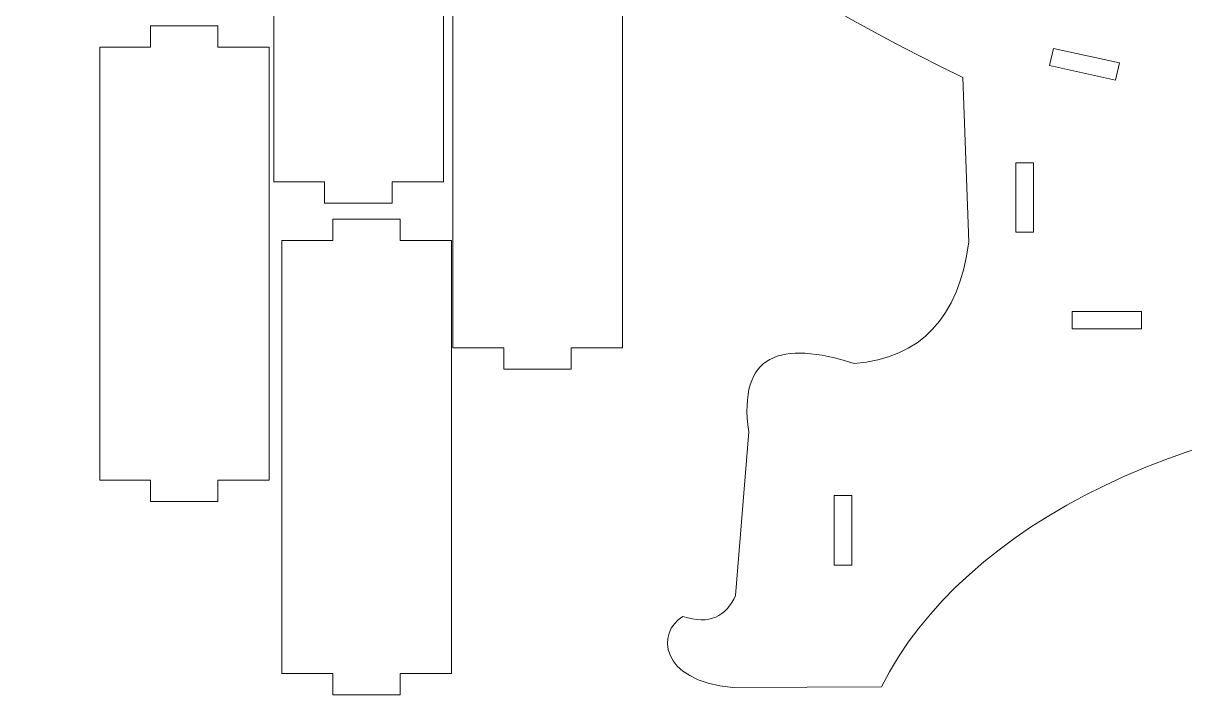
# Model space of a CAD drawing. Header units: inches. Extents: x -31.9 to -12.7, y 37 to 58.3.
# Drawn here: x -31.93 to -25.93, y 37.13 to 40.6 of the extents above; entities that cross this region are included whole.
import ezdxf

# ---------------------------------------------------------------- set-up
doc = ezdxf.new("R2010")
doc.units = ezdxf.units.IN
doc.header["$MEASUREMENT"] = 0
doc.layers.add('Layer 1', color=7, linetype='Continuous')

msp = doc.modelspace()

# ---------------------------------------------------------------- linework, layer by layer
at = {"layer": 'Layer 1', "color": 1, "lineweight": 20}
for points, knots in [([(-25.9559, 53.1147), (-29.8494, 52.5202), (-31.9297, 48.6186), (-31.5521, 45.9322), (-31.5521, 45.9322), (-31.1745, 43.2458), (-29.5653, 41.5432), (-27.0747, 40.3191), (-27.0747, 40.3191), (-27.0747, 40.3191), (-27.0441, 39.4683), (-27.0441, 39.4683), (-27.0441, 39.4683), (-27.0971, 39.0787), (-27.2931, 38.8678), (-27.6367, 38.8416), (-27.6367, 38.8416), (-28.0154, 38.9616), (-28.2391, 38.8942), (-28.1817, 38.4873), (-28.1817, 38.4873), (-28.1817, 38.4873), (-28.2498, 37.6426), (-28.2498, 37.6426), (-28.2498, 37.6426), (-28.298, 37.5337), (-28.3833, 37.4881), (-28.5223, 37.5336), (-28.5223, 37.5336), (-28.6574, 37.4519), (-28.6495, 37.2032), (-28.2635, 37.1658), (-28.2635, 37.1658), (-28.2635, 37.1658), (-27.4957, 37.1697), (-27.4957, 37.1697), (-27.4957, 37.1697), (-27.076, 38.0108), (-25.8653, 38.6187), (-24.4369, 38.6187), (-24.4369, 38.6187), (-23.0101, 38.6187), (-21.8005, 38.0122), (-21.3794, 37.1726), (-21.3794, 37.1726), (-21.3794, 37.1726), (-20.6798, 37.1658), (-20.6798, 37.1658), (-20.6798, 37.1658), (-20.2938, 37.2032), (-20.2858, 37.4519), (-20.4209, 37.5336), (-20.4209, 37.5336), (-20.5599, 37.4881), (-20.6452, 37.5337), (-20.6934, 37.6426), (-20.6934, 37.6426), (-20.6934, 37.6426), (-20.7615, 38.4873), (-20.7615, 38.4873), (-20.7615, 38.4873), (-20.7042, 38.8942), (-20.9278, 38.9616), (-21.3065, 38.8416), (-21.3065, 38.8416), (-21.6502, 38.8678), (-21.8461, 39.0787), (-21.8991, 39.4683), (-21.8991, 39.4683), (-21.8991, 39.4683), (-21.8594, 40.6551), (-21.8594, 40.6551), (-21.8594, 40.6551), (-20.2534, 41.3862), (-18.9994, 42.6679), (-18.344, 44.2135), (-18.344, 44.2135), (-18.7663, 43.9401), (-19.227, 43.7186), (-19.7183, 43.5588), (-19.7183, 43.5588), (-20.1065, 43.4325), (-20.5136, 43.3448), (-20.9359, 43.3006), (-20.9359, 43.3006), (-24.1812, 42.9608), (-27.0876, 45.3161), (-27.4274, 48.5615), (-27.4274, 48.5615), (-27.6081, 50.2865), (-27.0272, 51.9158), (-25.9559, 53.1147)], [0, 0, 0, 0, 0.041667, 0.041667, 0.041667, 0.041667, 0.083333, 0.083333, 0.083333, 0.083333, 0.125, 0.125, 0.125, 0.125, 0.166667, 0.166667, 0.166667, 0.166667, 0.208333, 0.208333, 0.208333, 0.208333, 0.25, 0.25, 0.25, 0.25, 0.291667, 0.291667, 0.291667, 0.291667, 0.333333, 0.333333, 0.333333, 0.333333, 0.375, 0.375, 0.375, 0.375, 0.416667, 0.416667, 0.416667, 0.416667, 0.458333, 0.458333, 0.458333, 0.458333, 0.5, 0.5, 0.5, 0.5, 0.541667, 0.541667, 0.541667, 0.541667, 0.583333, 0.583333, 0.583333, 0.583333, 0.625, 0.625, 0.625, 0.625, 0.666667, 0.666667, 0.666667, 0.666667, 0.708333, 0.708333, 0.708333, 0.708333, 0.75, 0.75, 0.75, 0.75, 0.791667, 0.791667, 0.791667, 0.791667, 0.833333, 0.833333, 0.833333, 0.833333, 0.875, 0.875, 0.875, 0.875, 0.916667, 0.916667, 0.916667, 0.916667, 1, 1, 1, 1]), ([(-29.7591, 42.0184), (-29.7591, 42.0184), (-30.0235, 42.0184), (-30.0235, 42.0184), (-30.0235, 42.0184), (-30.0235, 42.0184), (-30.0235, 42.1286), (-30.0235, 42.1286), (-30.0235, 42.1286), (-30.0235, 42.1286), (-30.0235, 42.1286), (-30.0235, 42.1286), (-30.0235, 42.1286), (-30.0235, 42.1286), (-30.3724, 42.1286), (-30.3724, 42.1286), (-30.3724, 42.1286), (-30.3724, 42.1286), (-30.3724, 42.0184), (-30.3724, 42.0184), (-30.3724, 42.0184), (-30.3724, 42.0184), (-30.6347, 42.0184), (-30.6347, 42.0184), (-30.6347, 42.0184), (-30.6347, 42.0184), (-30.6347, 39.7804), (-30.6347, 39.7804), (-30.6347, 39.7804), (-30.6347, 39.7804), (-30.3724, 39.7804), (-30.3724, 39.7804), (-30.3724, 39.7804), (-30.3724, 39.7804), (-30.3724, 39.6702), (-30.3724, 39.6702), (-30.3724, 39.6702), (-30.3724, 39.6702), (-30.0235, 39.6702), (-30.0235, 39.6702), (-30.0235, 39.6702), (-30.0235, 39.6702), (-30.0235, 39.7804), (-30.0235, 39.7804), (-30.0235, 39.7804), (-30.0235, 39.7804), (-29.7591, 39.7804), (-29.7591, 39.7804), (-29.7591, 39.7804), (-29.7591, 39.7804), (-29.7591, 42.0184), (-29.7591, 42.0184)], [0, 0, 0, 0, 0.071429, 0.071429, 0.071429, 0.071429, 0.142857, 0.142857, 0.142857, 0.142857, 0.214286, 0.214286, 0.214286, 0.214286, 0.285714, 0.285714, 0.285714, 0.285714, 0.357143, 0.357143, 0.357143, 0.357143, 0.428571, 0.428571, 0.428571, 0.428571, 0.5, 0.5, 0.5, 0.5, 0.571429, 0.571429, 0.571429, 0.571429, 0.642857, 0.642857, 0.642857, 0.642857, 0.714286, 0.714286, 0.714286, 0.714286, 0.785714, 0.785714, 0.785714, 0.785714, 0.857143, 0.857143, 0.857143, 0.857143, 1, 1, 1, 1]), ([(-28.8341, 41.1601), (-28.8341, 41.1601), (-29.0985, 41.1601), (-29.0985, 41.1601), (-29.0985, 41.1601), (-29.0985, 41.1601), (-29.0985, 41.2703), (-29.0985, 41.2703), (-29.0985, 41.2703), (-29.0985, 41.2703), (-29.0985, 41.2703), (-29.0985, 41.2703), (-29.0985, 41.2703), (-29.0985, 41.2703), (-29.4474, 41.2703), (-29.4474, 41.2703), (-29.4474, 41.2703), (-29.4474, 41.2703), (-29.4474, 41.1601), (-29.4474, 41.1601), (-29.4474, 41.1601), (-29.4474, 41.1601), (-29.7097, 41.1601), (-29.7097, 41.1601), (-29.7097, 41.1601), (-29.7097, 41.1601), (-29.7097, 38.9221), (-29.7097, 38.9221), (-29.7097, 38.9221), (-29.7097, 38.9221), (-29.4474, 38.9221), (-29.4474, 38.9221), (-29.4474, 38.9221), (-29.4474, 38.9221), (-29.4474, 38.8119), (-29.4474, 38.8119), (-29.4474, 38.8119), (-29.4474, 38.8119), (-29.0985, 38.8119), (-29.0985, 38.8119), (-29.0985, 38.8119), (-29.0985, 38.8119), (-29.0985, 38.9221), (-29.0985, 38.9221), (-29.0985, 38.9221), (-29.0985, 38.9221), (-28.8341, 38.9221), (-28.8341, 38.9221), (-28.8341, 38.9221), (-28.8341, 38.9221), (-28.8341, 41.1601), (-28.8341, 41.1601)], [0, 0, 0, 0, 0.071429, 0.071429, 0.071429, 0.071429, 0.142857, 0.142857, 0.142857, 0.142857, 0.214286, 0.214286, 0.214286, 0.214286, 0.285714, 0.285714, 0.285714, 0.285714, 0.357143, 0.357143, 0.357143, 0.357143, 0.428571, 0.428571, 0.428571, 0.428571, 0.5, 0.5, 0.5, 0.5, 0.571429, 0.571429, 0.571429, 0.571429, 0.642857, 0.642857, 0.642857, 0.642857, 0.714286, 0.714286, 0.714286, 0.714286, 0.785714, 0.785714, 0.785714, 0.785714, 0.857143, 0.857143, 0.857143, 0.857143, 1, 1, 1, 1]), ([(-30.6591, 40.4767), (-30.6591, 40.4767), (-30.9235, 40.4767), (-30.9235, 40.4767), (-30.9235, 40.4767), (-30.9235, 40.4767), (-30.9235, 40.587), (-30.9235, 40.587), (-30.9235, 40.587), (-30.9235, 40.587), (-30.9235, 40.587), (-30.9235, 40.587), (-30.9235, 40.587), (-30.9235, 40.587), (-31.2724, 40.587), (-31.2724, 40.587), (-31.2724, 40.587), (-31.2724, 40.587), (-31.2724, 40.4767), (-31.2724, 40.4767), (-31.2724, 40.4767), (-31.2724, 40.4767), (-31.5347, 40.4767), (-31.5347, 40.4767), (-31.5347, 40.4767), (-31.5347, 40.4767), (-31.5347, 38.2388), (-31.5347, 38.2388), (-31.5347, 38.2388), (-31.5347, 38.2388), (-31.2724, 38.2388), (-31.2724, 38.2388), (-31.2724, 38.2388), (-31.2724, 38.2388), (-31.2724, 38.1285), (-31.2724, 38.1285), (-31.2724, 38.1285), (-31.2724, 38.1285), (-30.9235, 38.1285), (-30.9235, 38.1285), (-30.9235, 38.1285), (-30.9235, 38.1285), (-30.9235, 38.2388), (-30.9235, 38.2388), (-30.9235, 38.2388), (-30.9235, 38.2388), (-30.6591, 38.2388), (-30.6591, 38.2388), (-30.6591, 38.2388), (-30.6591, 38.2388), (-30.6591, 40.4767), (-30.6591, 40.4767)], [0, 0, 0, 0, 0.071429, 0.071429, 0.071429, 0.071429, 0.142857, 0.142857, 0.142857, 0.142857, 0.214286, 0.214286, 0.214286, 0.214286, 0.285714, 0.285714, 0.285714, 0.285714, 0.357143, 0.357143, 0.357143, 0.357143, 0.428571, 0.428571, 0.428571, 0.428571, 0.5, 0.5, 0.5, 0.5, 0.571429, 0.571429, 0.571429, 0.571429, 0.642857, 0.642857, 0.642857, 0.642857, 0.714286, 0.714286, 0.714286, 0.714286, 0.785714, 0.785714, 0.785714, 0.785714, 0.857143, 0.857143, 0.857143, 0.857143, 1, 1, 1, 1]), ([(-26.6271, 40.3811), (-26.6271, 40.3811), (-26.2862, 40.3064), (-26.2862, 40.3064), (-26.2862, 40.3064), (-26.2862, 40.3064), (-26.2669, 40.3955), (-26.2669, 40.3955), (-26.2669, 40.3955), (-26.2669, 40.3955), (-26.6077, 40.4701), (-26.6077, 40.4701), (-26.6077, 40.4701), (-26.6077, 40.4701), (-26.6271, 40.3811), (-26.6271, 40.3811)], [0, 0, 0, 0, 0.2, 0.2, 0.2, 0.2, 0.4, 0.4, 0.4, 0.4, 0.6, 0.6, 0.6, 0.6, 1, 1, 1, 1]), ([(-26.8013, 39.5194), (-26.8013, 39.5194), (-26.8013, 39.8782), (-26.8013, 39.8782), (-26.8013, 39.8782), (-26.8013, 39.8782), (-26.7107, 39.8782), (-26.7107, 39.8782), (-26.7107, 39.8782), (-26.7107, 39.8782), (-26.7107, 39.5194), (-26.7107, 39.5194), (-26.7107, 39.5194), (-26.7107, 39.5194), (-26.8013, 39.5194), (-26.8013, 39.5194)], [0, 0, 0, 0, 0.2, 0.2, 0.2, 0.2, 0.4, 0.4, 0.4, 0.4, 0.6, 0.6, 0.6, 0.6, 1, 1, 1, 1]), ([(-29.7175, 39.4767), (-29.7175, 39.4767), (-29.9818, 39.4767), (-29.9818, 39.4767), (-29.9818, 39.4767), (-29.9818, 39.4767), (-29.9818, 39.587), (-29.9818, 39.587), (-29.9818, 39.587), (-29.9818, 39.587), (-29.9818, 39.587), (-29.9818, 39.587), (-29.9818, 39.587), (-29.9818, 39.587), (-30.3308, 39.587), (-30.3308, 39.587), (-30.3308, 39.587), (-30.3308, 39.587), (-30.3308, 39.4767), (-30.3308, 39.4767), (-30.3308, 39.4767), (-30.3308, 39.4767), (-30.593, 39.4767), (-30.593, 39.4767), (-30.593, 39.4767), (-30.593, 39.4767), (-30.593, 37.2388), (-30.593, 37.2388), (-30.593, 37.2388), (-30.593, 37.2388), (-30.3308, 37.2388), (-30.3308, 37.2388), (-30.3308, 37.2388), (-30.3308, 37.2388), (-30.3308, 37.1285), (-30.3308, 37.1285), (-30.3308, 37.1285), (-30.3308, 37.1285), (-29.9818, 37.1285), (-29.9818, 37.1285), (-29.9818, 37.1285), (-29.9818, 37.1285), (-29.9818, 37.2388), (-29.9818, 37.2388), (-29.9818, 37.2388), (-29.9818, 37.2388), (-29.7175, 37.2388), (-29.7175, 37.2388), (-29.7175, 37.2388), (-29.7175, 37.2388), (-29.7175, 39.4767), (-29.7175, 39.4767)], [0, 0, 0, 0, 0.071429, 0.071429, 0.071429, 0.071429, 0.142857, 0.142857, 0.142857, 0.142857, 0.214286, 0.214286, 0.214286, 0.214286, 0.285714, 0.285714, 0.285714, 0.285714, 0.357143, 0.357143, 0.357143, 0.357143, 0.428571, 0.428571, 0.428571, 0.428571, 0.5, 0.5, 0.5, 0.5, 0.571429, 0.571429, 0.571429, 0.571429, 0.642857, 0.642857, 0.642857, 0.642857, 0.714286, 0.714286, 0.714286, 0.714286, 0.785714, 0.785714, 0.785714, 0.785714, 0.857143, 0.857143, 0.857143, 0.857143, 1, 1, 1, 1]), ([(-26.5105, 39.1109), (-26.5105, 39.1109), (-26.1518, 39.1109), (-26.1518, 39.1109), (-26.1518, 39.1109), (-26.1518, 39.1109), (-26.1518, 39.0204), (-26.1518, 39.0204), (-26.1518, 39.0204), (-26.1518, 39.0204), (-26.5105, 39.0204), (-26.5105, 39.0204), (-26.5105, 39.0204), (-26.5105, 39.0204), (-26.5105, 39.1109), (-26.5105, 39.1109)], [0, 0, 0, 0, 0.2, 0.2, 0.2, 0.2, 0.4, 0.4, 0.4, 0.4, 0.6, 0.6, 0.6, 0.6, 1, 1, 1, 1]), ([(-27.7394, 37.7993), (-27.7394, 37.7993), (-27.7394, 38.158), (-27.7394, 38.158), (-27.7394, 38.158), (-27.7394, 38.158), (-27.6489, 38.158), (-27.6489, 38.158), (-27.6489, 38.158), (-27.6489, 38.158), (-27.6489, 37.7993), (-27.6489, 37.7993), (-27.6489, 37.7993), (-27.6489, 37.7993), (-27.7394, 37.7993), (-27.7394, 37.7993)], [0, 0, 0, 0, 0.2, 0.2, 0.2, 0.2, 0.4, 0.4, 0.4, 0.4, 0.6, 0.6, 0.6, 0.6, 1, 1, 1, 1])]:
    msp.add_open_spline(points, degree=3, knots=knots, dxfattribs=at)

doc.saveas('drawing.dxf')
